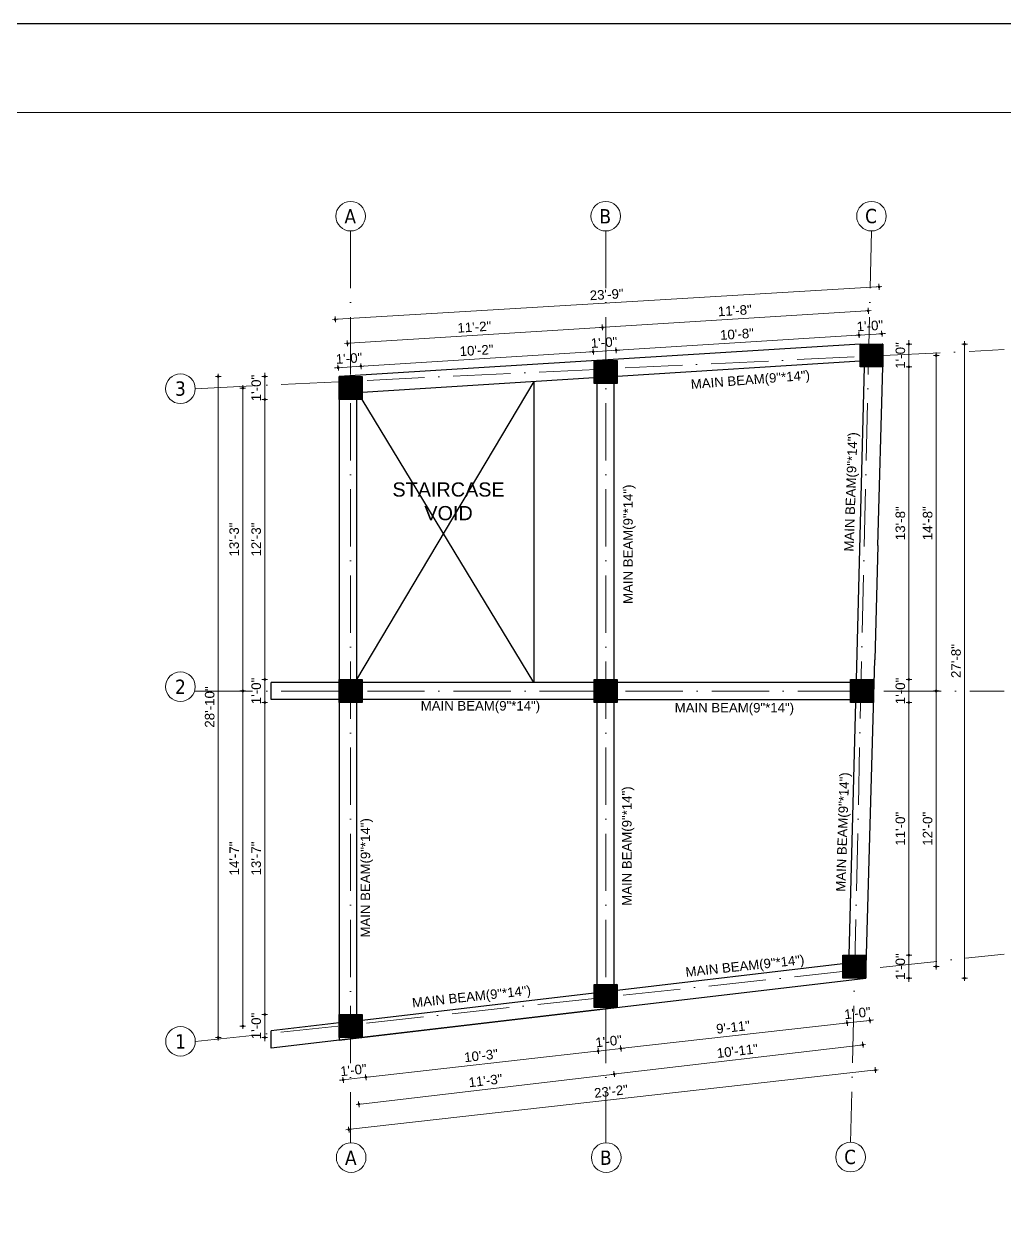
# Model space of a CAD drawing. Header units: inches. Extents: x 10143 to 16809, y -150 to 2442.
# Drawn here: x 12248 to 12762, y 1469 to 2098 of the extents above; entities that cross this region are included whole.
import ezdxf

# ---------------------------------------------------------------- set-up
doc = ezdxf.new("R2010")
doc.units = ezdxf.units.IN
doc.header["$LTSCALE"] = 0.5
doc.header["$MEASUREMENT"] = 0
doc.header["$PDMODE"] = 66
doc.linetypes.add('ACAD_ISO10W100', pattern=[18, 12, -3, 0, -3])
for name, color, linetype, lineweight in [('0.13', 2, 'Continuous', 13), ('ELE1', 3, 'Continuous', 9), ('hatch', 9, 'Continuous', 0), ('TEXT', 220, 'Continuous', 9), ('Toilet', 7, 'Continuous', 25)]:
    doc.layers.add(name, color=color, linetype=linetype, lineweight=lineweight)
doc.styles.add('DIM', font='tahoma.ttf')
doc.styles.get("Standard").update_dxf_attribs({"font": 'arial.ttf'})
doc.dimstyles.new('S8', dxfattribs={"dimtxt": 5, "dimasz": 1, "dimexe": 6, "dimexo": 18, "dimgap": 1.9375, "dimtad": 1, "dimdec": 0, "dimzin": 3, "dimdsep": 46, "dimlunit": 4, "dimtxsty": 'Standard', "dimblk": 'dot 2', "dimcen": 12, "dimse1": 1, "dimse2": 1, "dimclrd": 1, "dimclre": 1, "dimclrt": 256, "dimadec": 0, "dimazin": 0, "dimtfac": 0.75, "dimtdec": 0, "dimtix": 1, "dimtmove": 1, "dimatfit": 3, "dimldrblk": 'DOT', "dimfxl": 1, "dimtolj": 1, "dimtzin": 0, "dimlwd": 9, "dimlwe": 9, "dimarcsym": 0})
pattern_1 = [(135, (12672.14774, -1819.48267), (-0.0883883476, -0.0883883476), [])]

# ---------------------------------------------------------------- blocks, each defined once
blk = doc.blocks.new('dot1')
at = {"layer": 'hatch'}
h = blk.add_hatch(color=256, dxfattribs=at)
edge = h.paths.add_edge_path()
edge.add_arc((0, 0), 1, 0, 360)
for p, q in [((3, 0), (-3, 0)), ((0, 3), (0, -3))]:
    blk.add_line(p, q, dxfattribs=at)
blk.add_circle((0, 0), 1, dxfattribs=at)
blk = doc.blocks.new('dot 2')
at = {"layer": 'hatch', "xscale": 0.5, "yscale": 0.5, "zscale": 0.5}
blk.add_blockref('dot1', (0, 0), dxfattribs=at)
blk = doc.blocks.new('*D2158')
at = {"layer": 'Defpoints', "color": 0, "transparency": 16777216}
for p in [(12689.2, 1609.79), (12711.8, 1609.79), (12689.2, 1597.79)]:
    blk.add_point(p, dxfattribs=at)
at = {"layer": 'Toilet', "color": 1, "lineweight": 9, "transparency": 16777216}
for p, q in [((12711.8, 1610.79), (12711.8, 1611.79)), ((12711.8, 1597.79), (12711.8, 1609.79)), ((12711.8, 1596.79), (12711.8, 1595.79))]:
    blk.add_line(p, q, dxfattribs=at)
for p, rotation in [((12711.8, 1609.79), 270), ((12711.8, 1597.79), 90)]:
    blk.add_blockref('dot 2', p, dxfattribs=dict(at, rotation=rotation))
at = {"layer": 'Toilet', "transparency": 16777216, "insert": (12707.31, 1603.79), "char_height": 5, "attachment_point": 5, "rotation": 90}
blk.add_mtext('\\A1;1\'-0"', dxfattribs=at)
blk = doc.blocks.new('_Dot')
at = {"color": 0, "linetype": 'ByBlock', "lineweight": -2}
blk.add_line((-0.5, 0), (-1, 0), dxfattribs=at)
at = {"color": 0, "linetype": 'ByBlock', "const_width": 0.5}
blk.add_lwpolyline([(-0.25, 0, 1), (0.25, 0, 1)], format="xyb", close=True, dxfattribs=at)
blk = doc.blocks.new('*D2159')
at = {"layer": 'Defpoints', "color": 0, "transparency": 16777216}
for p in [(12693.25, 1742.15), (12711.8, 1742.15), (12689.2, 1609.79)]:
    blk.add_point(p, dxfattribs=at)
at = {"layer": 'Toilet', "color": 1, "lineweight": 9, "transparency": 16777216}
blk.add_line((12711.8, 1610.79), (12711.8, 1741.15), dxfattribs=at)
for p, rotation in [((12711.8, 1742.15), 90), ((12711.8, 1609.79), 270)]:
    blk.add_blockref('dot 2', p, dxfattribs=dict(at, rotation=rotation))
at = {"layer": 'Toilet', "transparency": 16777216, "insert": (12707.31, 1675.97), "char_height": 5, "attachment_point": 5, "rotation": 90}
blk.add_mtext('\\A1;11\'-0"', dxfattribs=at)
blk = doc.blocks.new('*D2160')
at = {"layer": 'Defpoints', "color": 0, "transparency": 16777216}
for p in [(12693.25, 1754.15), (12711.8, 1754.15), (12693.25, 1742.15)]:
    blk.add_point(p, dxfattribs=at)
at = {"layer": 'Toilet', "color": 1, "lineweight": 9, "transparency": 16777216}
for p, q in [((12711.8, 1755.15), (12711.8, 1756.15)), ((12711.8, 1742.15), (12711.8, 1754.15)), ((12711.8, 1741.15), (12711.8, 1740.15))]:
    blk.add_line(p, q, dxfattribs=at)
for p, rotation in [((12711.8, 1754.15), 270), ((12711.8, 1742.15), 90)]:
    blk.add_blockref('dot 2', p, dxfattribs=dict(at, rotation=rotation))
at = {"layer": 'Toilet', "transparency": 16777216, "insert": (12707.31, 1748.15), "char_height": 5, "attachment_point": 5, "rotation": 90}
blk.add_mtext('\\A1;1\'-0"', dxfattribs=at)
blk = doc.blocks.new('*D2161')
at = {"layer": 'Defpoints', "color": 0, "transparency": 16777216}
for p in [(12698.17, 1917.89), (12711.8, 1917.89), (12693.25, 1754.15)]:
    blk.add_point(p, dxfattribs=at)
at = {"layer": 'Toilet', "color": 1, "lineweight": 9, "transparency": 16777216}
blk.add_line((12711.8, 1755.15), (12711.8, 1916.89), dxfattribs=at)
for p, rotation in [((12711.8, 1917.89), 90), ((12711.8, 1754.15), 270)]:
    blk.add_blockref('dot 2', p, dxfattribs=dict(at, rotation=rotation))
at = {"layer": 'Toilet', "transparency": 16777216, "insert": (12707.31, 1836.02), "char_height": 5, "attachment_point": 5, "rotation": 90}
blk.add_mtext('\\A1;13\'-8"', dxfattribs=at)
blk = doc.blocks.new('*D2162')
at = {"layer": 'Defpoints', "color": 0, "transparency": 16777216}
for p in [(12698.17, 1929.89), (12711.8, 1929.89), (12698.17, 1917.89)]:
    blk.add_point(p, dxfattribs=at)
at = {"layer": 'Toilet', "color": 1, "lineweight": 9, "transparency": 16777216}
for p, q in [((12711.8, 1930.89), (12711.8, 1931.89)), ((12711.8, 1917.89), (12711.8, 1929.89)), ((12711.8, 1916.89), (12711.8, 1915.89))]:
    blk.add_line(p, q, dxfattribs=at)
for p, rotation in [((12711.8, 1929.89), 270), ((12711.8, 1917.89), 90)]:
    blk.add_blockref('dot 2', p, dxfattribs=dict(at, rotation=rotation))
at = {"layer": 'Toilet', "transparency": 16777216, "insert": (12707.31, 1923.89), "char_height": 5, "attachment_point": 5, "rotation": 90}
blk.add_mtext('\\A1;1\'-0"', dxfattribs=at)
blk = doc.blocks.new('*D2163')
at = {"layer": 'Defpoints', "color": 0, "transparency": 16777216}
for p in [(12698.17, 1923.89), (12693.25, 1748.15), (12726.09, 1748.15)]:
    blk.add_point(p, dxfattribs=at)
at = {"layer": 'Toilet', "color": 1, "lineweight": 9, "transparency": 16777216}
blk.add_line((12726.09, 1922.89), (12726.09, 1749.15), dxfattribs=at)
for p, rotation in [((12726.09, 1923.89), 90), ((12726.09, 1748.15), 270)]:
    blk.add_blockref('dot 2', p, dxfattribs=dict(at, rotation=rotation))
at = {"layer": 'Toilet', "transparency": 16777216, "insert": (12721.6, 1836.02), "char_height": 5, "attachment_point": 5, "rotation": 90}
blk.add_mtext('\\A1;14\'-8"', dxfattribs=at)
blk = doc.blocks.new('*D2164')
at = {"layer": 'Defpoints', "color": 0, "transparency": 16777216}
for p in [(12693.25, 1748.15), (12689.2, 1603.79), (12726.09, 1603.79)]:
    blk.add_point(p, dxfattribs=at)
at = {"layer": 'Toilet', "color": 1, "lineweight": 9, "transparency": 16777216}
blk.add_line((12726.09, 1747.15), (12726.09, 1604.79), dxfattribs=at)
for p, rotation in [((12726.09, 1748.15), 90), ((12726.09, 1603.79), 270)]:
    blk.add_blockref('dot 2', p, dxfattribs=dict(at, rotation=rotation))
at = {"layer": 'Toilet', "transparency": 16777216, "insert": (12721.6, 1675.97), "char_height": 5, "attachment_point": 5, "rotation": 90}
blk.add_mtext('\\A1;12\'-0"', dxfattribs=at)
blk = doc.blocks.new('*D2151')
at = {"layer": 'Defpoints', "color": 0, "transparency": 16777216}
for p in [(12698.17, 1929.89), (12740.97, 1929.89), (12689.2, 1597.79)]:
    blk.add_point(p, dxfattribs=at)
at = {"layer": 'Toilet', "color": 1, "lineweight": 9, "transparency": 16777216}
blk.add_line((12740.97, 1598.79), (12740.97, 1928.89), dxfattribs=at)
for p, rotation in [((12740.97, 1929.89), 90), ((12740.97, 1597.79), 270)]:
    blk.add_blockref('dot 2', p, dxfattribs=dict(at, rotation=rotation))
at = {"layer": 'Toilet', "transparency": 16777216, "insert": (12736.48, 1763.84), "char_height": 5, "attachment_point": 5, "rotation": 90}
blk.add_mtext('\\A1;27\'-8"', dxfattribs=at)
blk = doc.blocks.new('*D2165')
at = {"layer": 'Defpoints', "color": 0, "transparency": 16777216}
for p in [(12413.3, 1912.83), (12374.33, 1900.83), (12413.3, 1900.83)]:
    blk.add_point(p, dxfattribs=at)
at = {"layer": 'Toilet', "color": 1, "lineweight": 9, "transparency": 16777216}
for p, q in [((12374.33, 1913.83), (12374.33, 1914.83)), ((12374.33, 1912.83), (12374.33, 1900.83)), ((12374.33, 1899.83), (12374.33, 1898.83))]:
    blk.add_line(p, q, dxfattribs=at)
for p, rotation in [((12374.33, 1912.83), 270), ((12374.33, 1900.83), 90)]:
    blk.add_blockref('dot 2', p, dxfattribs=dict(at, rotation=rotation))
at = {"layer": 'Toilet', "transparency": 16777216, "insert": (12369.84, 1906.83), "char_height": 5, "attachment_point": 5, "rotation": 90}
blk.add_mtext('\\A1;1\'-0"', dxfattribs=at)
blk = doc.blocks.new('*D2152')
at = {"layer": 'Defpoints', "color": 0, "transparency": 16777216}
for p in [(12413.3, 1900.83), (12374.33, 1754.15), (12413.3, 1754.15)]:
    blk.add_point(p, dxfattribs=at)
at = {"layer": 'Toilet', "color": 1, "lineweight": 9, "transparency": 16777216}
blk.add_line((12374.33, 1899.83), (12374.33, 1755.15), dxfattribs=at)
for p, rotation in [((12374.33, 1900.83), 90), ((12374.33, 1754.15), 270)]:
    blk.add_blockref('dot 2', p, dxfattribs=dict(at, rotation=rotation))
at = {"layer": 'Toilet', "transparency": 16777216, "insert": (12369.84, 1827.49), "char_height": 5, "attachment_point": 5, "rotation": 90}
blk.add_mtext('\\A1;12\'-3"', dxfattribs=at)
blk = doc.blocks.new('*D2153')
at = {"layer": 'Defpoints', "color": 0, "transparency": 16777216}
for p in [(12413.3, 1754.15), (12374.33, 1742.15), (12413.3, 1742.15)]:
    blk.add_point(p, dxfattribs=at)
at = {"layer": 'Toilet', "color": 1, "lineweight": 9, "transparency": 16777216}
for p, q in [((12374.33, 1755.15), (12374.33, 1756.15)), ((12374.33, 1754.15), (12374.33, 1742.15)), ((12374.33, 1741.15), (12374.33, 1740.15))]:
    blk.add_line(p, q, dxfattribs=at)
for p, rotation in [((12374.33, 1754.15), 270), ((12374.33, 1742.15), 90)]:
    blk.add_blockref('dot 2', p, dxfattribs=dict(at, rotation=rotation))
at = {"layer": 'Toilet', "transparency": 16777216, "insert": (12369.84, 1748.15), "char_height": 5, "attachment_point": 5, "rotation": 90}
blk.add_mtext('\\A1;1\'-0"', dxfattribs=at)
blk = doc.blocks.new('*D2154')
at = {"layer": 'Defpoints', "color": 0, "transparency": 16777216}
for p in [(12413.3, 1742.15), (12374.33, 1578.66), (12413.3, 1578.66)]:
    blk.add_point(p, dxfattribs=at)
at = {"layer": 'Toilet', "color": 1, "lineweight": 9, "transparency": 16777216}
blk.add_line((12374.33, 1741.15), (12374.33, 1579.66), dxfattribs=at)
for p, rotation in [((12374.33, 1742.15), 90), ((12374.33, 1578.66), 270)]:
    blk.add_blockref('dot 2', p, dxfattribs=dict(at, rotation=rotation))
at = {"layer": 'Toilet', "transparency": 16777216, "insert": (12369.84, 1660.41), "char_height": 5, "attachment_point": 5, "rotation": 90}
blk.add_mtext('\\A1;13\'-7"', dxfattribs=at)
blk = doc.blocks.new('*D2155')
at = {"layer": 'Defpoints', "color": 0, "transparency": 16777216}
for p in [(12413.3, 1578.66), (12374.33, 1566.66), (12413.3, 1566.66)]:
    blk.add_point(p, dxfattribs=at)
at = {"layer": 'Toilet', "color": 1, "lineweight": 9, "transparency": 16777216}
for p, q in [((12374.33, 1579.66), (12374.33, 1580.66)), ((12374.33, 1578.66), (12374.33, 1566.66)), ((12374.33, 1565.66), (12374.33, 1564.66))]:
    blk.add_line(p, q, dxfattribs=at)
for p, rotation in [((12374.33, 1578.66), 270), ((12374.33, 1566.66), 90)]:
    blk.add_blockref('dot 2', p, dxfattribs=dict(at, rotation=rotation))
at = {"layer": 'Toilet', "transparency": 16777216, "insert": (12369.84, 1572.66), "char_height": 5, "attachment_point": 5, "rotation": 90}
blk.add_mtext('\\A1;1\'-0"', dxfattribs=at)
blk = doc.blocks.new('*D2156')
at = {"layer": 'Defpoints', "color": 0, "transparency": 16777216}
for p in [(12413.3, 1906.83), (12362.78, 1748.15), (12413.3, 1748.15)]:
    blk.add_point(p, dxfattribs=at)
at = {"layer": 'Toilet', "color": 1, "lineweight": 9, "transparency": 16777216}
blk.add_line((12362.78, 1905.83), (12362.78, 1749.15), dxfattribs=at)
for p, rotation in [((12362.78, 1906.83), 90), ((12362.78, 1748.15), 270)]:
    blk.add_blockref('dot 2', p, dxfattribs=dict(at, rotation=rotation))
at = {"layer": 'Toilet', "transparency": 16777216, "insert": (12358.29, 1827.49), "char_height": 5, "attachment_point": 5, "rotation": 90}
blk.add_mtext('\\A1;13\'-3"', dxfattribs=at)
blk = doc.blocks.new('*D2157')
at = {"layer": 'Defpoints', "color": 0, "transparency": 16777216}
for p in [(12413.3, 1748.15), (12362.78, 1572.66), (12413.3, 1572.66)]:
    blk.add_point(p, dxfattribs=at)
at = {"layer": 'Toilet', "color": 1, "lineweight": 9, "transparency": 16777216}
blk.add_line((12362.78, 1747.15), (12362.78, 1573.66), dxfattribs=at)
for p, rotation in [((12362.78, 1748.15), 90), ((12362.78, 1572.66), 270)]:
    blk.add_blockref('dot 2', p, dxfattribs=dict(at, rotation=rotation))
at = {"layer": 'Toilet', "transparency": 16777216, "insert": (12358.33, 1660.41), "char_height": 5, "attachment_point": 5, "rotation": 90}
blk.add_mtext('\\A1;14\'-7"', dxfattribs=at)
blk = doc.blocks.new('*D2150')
at = {"layer": 'Defpoints', "color": 0, "transparency": 16777216}
for p in [(12349.95, 1912.83), (12413.3, 1912.83), (12413.3, 1566.66)]:
    blk.add_point(p, dxfattribs=at)
at = {"layer": 'Toilet', "color": 1, "lineweight": 9, "transparency": 16777216}
blk.add_line((12349.95, 1567.66), (12349.95, 1911.83), dxfattribs=at)
for p, rotation in [((12349.95, 1912.83), 90), ((12349.95, 1566.66), 270)]:
    blk.add_blockref('dot 2', p, dxfattribs=dict(at, rotation=rotation))
at = {"layer": 'Toilet', "transparency": 16777216, "insert": (12345.46, 1739.75), "char_height": 5, "attachment_point": 5, "rotation": 90}
blk.add_mtext('\\A1;28\'-10"', dxfattribs=at)
blk = doc.blocks.new('*D2242')
at = {"layer": 'Defpoints', "color": 0, "transparency": 16777216}
for p in [(12412.76, 1917.51), (12413.3, 1908.89), (12425.3, 1908.89)]:
    blk.add_point(p, dxfattribs=at)
at = {"layer": 'Toilet', "color": 1, "lineweight": 9, "transparency": 16777216}
for p, q in [((12411.76, 1917.45), (12410.76, 1917.39)), ((12424.71, 1918.26), (12412.76, 1917.51)), ((12425.71, 1918.32), (12426.71, 1918.39))]:
    blk.add_line(p, q, dxfattribs=at)
for p, rotation in [((12412.76, 1917.51), 3.575827605926908), ((12424.71, 1918.26), 183.5758276059269)]:
    blk.add_blockref('dot 2', p, dxfattribs=dict(at, rotation=rotation))
at = {"layer": 'Toilet', "transparency": 16777216, "insert": (12418.46, 1922.37), "char_height": 5, "attachment_point": 5, "rotation": 3.57583}
blk.add_mtext('\\A1;1\'-0"', dxfattribs=at)
blk = doc.blocks.new('*D2243')
at = {"layer": 'Defpoints', "color": 0, "transparency": 16777216}
for p in [(12546.38, 1925.86), (12546.92, 1917.24), (12425.3, 1908.89)]:
    blk.add_point(p, dxfattribs=at)
at = {"layer": 'Toilet', "color": 1, "lineweight": 9, "transparency": 16777216}
blk.add_line((12425.71, 1918.32), (12545.38, 1925.8), dxfattribs=at)
for p, rotation in [((12546.38, 1925.86), 3.575827605926908), ((12424.71, 1918.26), 183.5758276059269)]:
    blk.add_blockref('dot 2', p, dxfattribs=dict(at, rotation=rotation))
at = {"layer": 'Toilet', "transparency": 16777216, "insert": (12485.27, 1926.54), "char_height": 5, "attachment_point": 5, "rotation": 3.57583}
blk.add_mtext('\\A1;10\'-2"', dxfattribs=at)
blk = doc.blocks.new('*D2244')
at = {"layer": 'Defpoints', "color": 0, "transparency": 16777216}
for p in [(12558.33, 1926.61), (12546.92, 1917.24), (12558.92, 1917.24)]:
    blk.add_point(p, dxfattribs=at)
at = {"layer": 'Toilet', "color": 1, "lineweight": 9, "transparency": 16777216}
for p, q in [((12545.38, 1925.8), (12544.39, 1925.74)), ((12546.38, 1925.86), (12558.33, 1926.61)), ((12559.33, 1926.67), (12560.33, 1926.74))]:
    blk.add_line(p, q, dxfattribs=at)
for p, rotation in [((12558.33, 1926.61), 183.5758276059269), ((12546.38, 1925.86), 3.575827605926909)]:
    blk.add_blockref('dot 2', p, dxfattribs=dict(at, rotation=rotation))
at = {"layer": 'Toilet', "transparency": 16777216, "insert": (12552.08, 1930.72), "char_height": 5, "attachment_point": 5, "rotation": 3.57583}
blk.add_mtext('\\A1;1\'-0"', dxfattribs=at)
blk = doc.blocks.new('*D2245')
at = {"layer": 'Defpoints', "color": 0, "transparency": 16777216}
for p in [(12685.63, 1934.57), (12686.17, 1925.94), (12558.92, 1917.24)]:
    blk.add_point(p, dxfattribs=at)
at = {"layer": 'Toilet', "color": 1, "lineweight": 9, "transparency": 16777216}
blk.add_line((12559.33, 1926.67), (12684.64, 1934.5), dxfattribs=at)
for p, rotation in [((12685.63, 1934.57), 3.575827605926908), ((12558.33, 1926.61), 183.5758276059269)]:
    blk.add_blockref('dot 2', p, dxfattribs=dict(at, rotation=rotation))
at = {"layer": 'Toilet', "transparency": 16777216, "insert": (12621.7, 1935.07), "char_height": 5, "attachment_point": 5, "rotation": 3.57583}
blk.add_mtext('\\A1;10\'-8"', dxfattribs=at)
blk = doc.blocks.new('*D2238')
at = {"layer": 'Defpoints', "color": 0, "transparency": 16777216}
for p in [(12697.59, 1935.31), (12686.17, 1925.94), (12698.17, 1925.94)]:
    blk.add_point(p, dxfattribs=at)
at = {"layer": 'Toilet', "color": 1, "lineweight": 9, "transparency": 16777216}
for p, q in [((12684.64, 1934.5), (12683.64, 1934.44)), ((12685.63, 1934.57), (12697.59, 1935.31)), ((12698.59, 1935.38), (12699.58, 1935.44))]:
    blk.add_line(p, q, dxfattribs=at)
for p, rotation in [((12685.63, 1934.57), 3.575827605926909), ((12697.59, 1935.31), 183.5758276059269)]:
    blk.add_blockref('dot 2', p, dxfattribs=dict(at, rotation=rotation))
at = {"layer": 'Toilet', "transparency": 16777216, "insert": (12691.33, 1939.42), "char_height": 5, "attachment_point": 5, "rotation": 3.57583}
blk.add_mtext('\\A1;1\'-0"', dxfattribs=at)
blk = doc.blocks.new('*D2252')
at = {"layer": 'Defpoints', "color": 0, "transparency": 16777216}
for p in [(12551.21, 1938.59), (12552.92, 1911.24), (12419.3, 1902.89)]:
    blk.add_point(p, dxfattribs=at)
at = {"layer": 'Toilet', "color": 1, "lineweight": 9, "transparency": 16777216}
blk.add_line((12418.59, 1930.3), (12550.21, 1938.53), dxfattribs=at)
for p, rotation in [((12551.21, 1938.59), 3.575827605927187), ((12417.59, 1930.24), 183.5758276059272)]:
    blk.add_blockref('dot 2', p, dxfattribs=dict(at, rotation=rotation))
at = {"layer": 'Toilet', "transparency": 16777216, "insert": (12484.12, 1938.85), "char_height": 5, "attachment_point": 5, "rotation": 3.57583}
blk.add_mtext('\\A1;11\'-2"', dxfattribs=at)
blk = doc.blocks.new('*D2253')
at = {"layer": 'Defpoints', "color": 0, "transparency": 16777216}
for p in [(12690.46, 1947.29), (12692.17, 1919.94), (12552.92, 1911.24)]:
    blk.add_point(p, dxfattribs=at)
at = {"layer": 'Toilet', "color": 1, "lineweight": 9, "transparency": 16777216}
blk.add_line((12552.21, 1938.65), (12689.47, 1947.23), dxfattribs=at)
for p, rotation in [((12690.46, 1947.29), 3.575827605926908), ((12551.21, 1938.59), 183.5758276059269)]:
    blk.add_blockref('dot 2', p, dxfattribs=dict(at, rotation=rotation))
at = {"layer": 'Toilet', "transparency": 16777216, "insert": (12620.56, 1947.42), "char_height": 5, "attachment_point": 5, "rotation": 3.57583}
blk.add_mtext('\\A1;11\'-8"', dxfattribs=at)
blk = doc.blocks.new('*D2240')
at = {"layer": 'Defpoints', "color": 0, "transparency": 16777216}
for p in [(12696.14, 1959.86), (12698.17, 1925.94), (12413.3, 1908.89)]:
    blk.add_point(p, dxfattribs=at)
at = {"layer": 'Toilet', "color": 1, "lineweight": 9, "transparency": 16777216}
blk.add_line((12412.27, 1942.87), (12695.14, 1959.8), dxfattribs=at)
for p, rotation in [((12696.14, 1959.86), 3.425574687814983), ((12411.27, 1942.81), 183.425574687815)]:
    blk.add_blockref('dot 2', p, dxfattribs=dict(at, rotation=rotation))
at = {"layer": 'Toilet', "transparency": 16777216, "insert": (12553.44, 1955.82), "char_height": 5, "attachment_point": 5, "rotation": 3.42557}
blk.add_mtext('\\A1;23\'-9"', dxfattribs=at)
blk = doc.blocks.new('*D2241')
at = {"layer": 'Defpoints', "color": 0, "transparency": 16777216}
for p in [(12413.3, 1562.71), (12425.3, 1562.71), (12415.36, 1544.45)]:
    blk.add_point(p, dxfattribs=at)
at = {"layer": 'Toilet', "color": 1, "lineweight": 9, "transparency": 16777216}
for p, q in [((12427.21, 1545.79), (12415.36, 1544.45)), ((12428.2, 1545.9), (12429.2, 1546.01)), ((12414.37, 1544.33), (12413.38, 1544.22))]:
    blk.add_line(p, q, dxfattribs=at)
for p, rotation in [((12415.36, 1544.45), 6.446786107708054), ((12427.21, 1545.79), 186.4467861077081)]:
    blk.add_blockref('dot 2', p, dxfattribs=dict(at, rotation=rotation))
at = {"layer": 'Toilet', "transparency": 16777216, "insert": (12420.78, 1549.58), "char_height": 5, "attachment_point": 5, "rotation": 6.44679}
blk.add_mtext('\\A1;1\'-0"', dxfattribs=at)
blk = doc.blocks.new('*D2246')
at = {"layer": 'Defpoints', "color": 0, "transparency": 16777216}
for p in [(12546.92, 1578.47), (12425.3, 1562.71), (12549.06, 1559.55)]:
    blk.add_point(p, dxfattribs=at)
at = {"layer": 'Toilet', "color": 1, "lineweight": 9, "transparency": 16777216}
blk.add_line((12428.2, 1545.9), (12548.06, 1559.44), dxfattribs=at)
for p, rotation in [((12549.06, 1559.55), 6.446786107708054), ((12427.21, 1545.79), 186.4467861077081)]:
    blk.add_blockref('dot 2', p, dxfattribs=dict(at, rotation=rotation))
at = {"layer": 'Toilet', "transparency": 16777216, "insert": (12487.63, 1557.13), "char_height": 5, "attachment_point": 5, "rotation": 6.44679}
blk.add_mtext('\\A1;10\'-3"', dxfattribs=at)
blk = doc.blocks.new('*D2247')
at = {"layer": 'Defpoints', "color": 0, "transparency": 16777216}
for p in [(12546.92, 1578.47), (12558.92, 1578.47), (12560.91, 1560.89)]:
    blk.add_point(p, dxfattribs=at)
at = {"layer": 'Toilet', "color": 1, "lineweight": 9, "transparency": 16777216}
for p, q in [((12548.06, 1559.44), (12547.07, 1559.33)), ((12549.06, 1559.55), (12560.91, 1560.89)), ((12561.9, 1561), (12562.89, 1561.12))]:
    blk.add_line(p, q, dxfattribs=at)
for p, rotation in [((12549.06, 1559.55), 6.446786107708071), ((12560.91, 1560.89), 186.4467861077081)]:
    blk.add_blockref('dot 2', p, dxfattribs=dict(at, rotation=rotation))
at = {"layer": 'Toilet', "transparency": 16777216, "insert": (12554.48, 1564.68), "char_height": 5, "attachment_point": 5, "rotation": 6.44679}
blk.add_mtext('\\A1;1\'-0"', dxfattribs=at)
blk = doc.blocks.new('*D2248')
at = {"layer": 'Defpoints', "color": 0, "transparency": 16777216}
for p in [(12677.2, 1593.84), (12558.92, 1578.47), (12679.41, 1574.28)]:
    blk.add_point(p, dxfattribs=at)
at = {"layer": 'Toilet', "color": 1, "lineweight": 9, "transparency": 16777216}
blk.add_line((12561.9, 1561), (12678.42, 1574.17), dxfattribs=at)
for p, rotation in [((12679.41, 1574.28), 6.446786107708054), ((12560.91, 1560.89), 186.4467861077081)]:
    blk.add_blockref('dot 2', p, dxfattribs=dict(at, rotation=rotation))
at = {"layer": 'Toilet', "transparency": 16777216, "insert": (12619.65, 1572.05), "char_height": 5, "attachment_point": 5, "rotation": 6.44679}
blk.add_mtext('\\A1;9\'-11"', dxfattribs=at)
blk = doc.blocks.new('*D2249')
at = {"layer": 'Defpoints', "color": 0, "transparency": 16777216}
for p in [(12677.2, 1593.84), (12689.2, 1593.84), (12691.26, 1575.62)]:
    blk.add_point(p, dxfattribs=at)
at = {"layer": 'Toilet', "color": 1, "lineweight": 9, "transparency": 16777216}
for p, q in [((12678.42, 1574.17), (12677.42, 1574.06)), ((12679.41, 1574.28), (12691.26, 1575.62)), ((12692.25, 1575.73), (12693.25, 1575.85))]:
    blk.add_line(p, q, dxfattribs=at)
for p, rotation in [((12691.26, 1575.62), 186.4467861077081), ((12679.41, 1574.28), 6.446786107708071)]:
    blk.add_blockref('dot 2', p, dxfattribs=dict(at, rotation=rotation))
at = {"layer": 'Toilet', "transparency": 16777216, "insert": (12684.83, 1579.41), "char_height": 5, "attachment_point": 5, "rotation": 6.44679}
blk.add_mtext('\\A1;1\'-0"', dxfattribs=at)
blk = doc.blocks.new('*D2250')
at = {"layer": 'Defpoints', "color": 0, "transparency": 16777216}
for p in [(12552.92, 1584.47), (12419.3, 1568.71), (12557.29, 1547.46)]:
    blk.add_point(p, dxfattribs=at)
at = {"layer": 'Toilet', "color": 1, "lineweight": 9, "transparency": 16777216}
blk.add_line((12424.66, 1531.81), (12556.29, 1547.34), dxfattribs=at)
for p, rotation in [((12557.29, 1547.46), 6.727351048225565), ((12423.67, 1531.69), 186.7273510482256)]:
    blk.add_blockref('dot 2', p, dxfattribs=dict(at, rotation=rotation))
at = {"layer": 'Toilet', "transparency": 16777216, "insert": (12489.95, 1544.04), "char_height": 5, "attachment_point": 5, "rotation": 6.72735}
blk.add_mtext('\\A1;11\'-3"', dxfattribs=at)
blk = doc.blocks.new('*D2251')
at = {"layer": 'Defpoints', "color": 0, "transparency": 16777216}
for p in [(12683.2, 1599.84), (12552.92, 1584.47), (12687.57, 1562.82)]:
    blk.add_point(p, dxfattribs=at)
at = {"layer": 'Toilet', "color": 1, "lineweight": 9, "transparency": 16777216}
blk.add_line((12558.28, 1547.57), (12686.57, 1562.71), dxfattribs=at)
for p, rotation in [((12687.57, 1562.82), 6.72735104822624), ((12557.29, 1547.46), 186.7273510482262)]:
    blk.add_blockref('dot 2', p, dxfattribs=dict(at, rotation=rotation))
at = {"layer": 'Toilet', "transparency": 16777216, "insert": (12621.9, 1559.6), "char_height": 5, "attachment_point": 5, "rotation": 6.72735}
blk.add_mtext('\\A1;10\'-11"', dxfattribs=at)
blk = doc.blocks.new('*D2239')
at = {"layer": 'Defpoints', "color": 0, "transparency": 16777216}
for p in [(12689.2, 1593.84), (12413.3, 1562.71), (12694.19, 1549.57)]:
    blk.add_point(p, dxfattribs=at)
at = {"layer": 'Toilet', "color": 1, "lineweight": 9, "transparency": 16777216}
blk.add_line((12419.29, 1518.56), (12693.2, 1549.46), dxfattribs=at)
for p, rotation in [((12694.19, 1549.57), 6.437263123115694), ((12418.29, 1518.44), 186.4372631231157)]:
    blk.add_blockref('dot 2', p, dxfattribs=dict(at, rotation=rotation))
at = {"layer": 'Toilet', "transparency": 16777216, "insert": (12555.74, 1538.47), "char_height": 5, "attachment_point": 5, "rotation": 6.43726}
blk.add_mtext('\\A1;23\'-2"', dxfattribs=at)

msp = doc.modelspace()

# ---------------------------------------------------------------- hatches: boundary and pattern name
at = {"layer": 'Toilet'}
h = msp.add_hatch(dxfattribs=at)
h.set_pattern_fill('ANSI31', color=256, angle=90)
h.set_pattern_definition(pattern_1)
h.paths.add_polyline_path([(12698.17, 1929.89), (12686.17, 1929.89), (12686.17, 1929.89), (12686.17, 1917.89), (12698.17, 1917.89)])
h = msp.add_hatch(dxfattribs=at)
h.set_pattern_fill('ANSI31', color=256, angle=90)
h.set_pattern_definition(pattern_1)
h.paths.add_polyline_path([(12425.3, 1566.66), (12425.3, 1578.66), (12413.3, 1578.66), (12413.3, 1566.66)])
h.paths.add_polyline_path([(12413.3, 1742.15), (12425.3, 1742.15), (12425.3, 1754.15), (12413.3, 1754.15)])
h.paths.add_polyline_path([(12425.3, 1900.83), (12425.3, 1912.83), (12413.3, 1912.83), (12413.3, 1900.83)])
h.paths.add_polyline_path([(12558.92, 1909.18), (12558.92, 1921.18), (12546.92, 1921.18), (12546.92, 1909.18)])
h.paths.add_polyline_path([(12681.25, 1754.15), (12681.25, 1742.15), (12693.25, 1742.15), (12693.25, 1754.15)])
h.paths.add_polyline_path([(12677.2, 1597.79), (12689.2, 1597.79), (12689.2, 1609.79), (12677.2, 1609.79)])
h.paths.add_polyline_path([(12558.92, 1594.42), (12546.92, 1594.42), (12546.92, 1582.42), (12558.92, 1582.42)])
h.paths.add_polyline_path([(12558.92, 1742.15), (12558.92, 1754.15), (12546.92, 1754.15), (12546.92, 1742.15)])

# ---------------------------------------------------------------- linework, layer by layer
at = {"layer": '0.13', "color": 0, "ltscale": 0.5}
for p, q in [((12546.92, 1754.15), (12546.92, 1750.15)), ((12558.92, 1754.15), (12558.92, 1750.15))]:
    msp.add_line(p, q, dxfattribs=at)
at = {"layer": 'Defpoints'}
msp.add_lwpolyline([(13320.24, 2097.54), (10142.64, 2097.54), (10142.64, -150.43), (13320.24, -150.43)], close=True, dxfattribs=at)
at = {"layer": 'ELE1'}
msp.add_lwpolyline([(10188.96, 2051.22), (13273.92, 2051.22), (13273.92, -104.11), (10188.96, -104.11)], close=True, dxfattribs=at)
at = {"layer": 'TEXT', "linetype": 'ACAD_ISO10W100', "ltscale": 5}
for p, q in [((12419.3, 1989.09), (12419.3, 1511.73)), ((12552.92, 1989.09), (12552.92, 1511.73)), ((12692.17, 1989.09), (12681.23, 1511.73)), ((12337.88, 1906.49), (12761.61, 1926.95)), ((12337.88, 1748.08), (12761.61, 1748.08)), ((12337.93, 1564.51), (12761.61, 1610.33))]:
    msp.add_line(p, q, dxfattribs=at)
at = {"layer": 'TEXT', "ltscale": 0.5}
for centre in [(12419.3, 1996.86), (12552.92, 1996.86), (12692.17, 1996.86), (12330.11, 1906.49), (12330.11, 1750.41), (12330.16, 1564.64), (12419.58, 1503.76), (12553.21, 1503.76), (12681.23, 1504.01)]:
    msp.add_circle(centre, 7.76, dxfattribs=at)
at = {"layer": 'Toilet'}
for p, q in [((12686.17, 1929.89), (12413.3, 1912.83)), ((12686.17, 1920.87), (12558.92, 1912.92)), ((12684.29, 1754.15), (12688.56, 1917.89)), ((12695.55, 1824.43), (12698.17, 1917.89)), ((12413.3, 1912.83), (12413.3, 1754.15)), ((12515.3, 1910.19), (12422.3, 1754.15)), ((12546.92, 1912.17), (12425.3, 1904.57)), ((12515.3, 1910.19), (12515.3, 1752.65)), ((12548.42, 1754.15), (12548.42, 1909.18)), ((12557.42, 1754.15), (12557.42, 1909.18)), ((12422.3, 1900.83), (12422.3, 1754.15)), ((12515.3, 1752.65), (12425.3, 1900.83)), ((12695.55, 1824.43), (12693.87, 1764.43)), ((12689.2, 1597.79), (12693.87, 1764.43)), ((12413.3, 1752.65), (12377.74, 1752.65)), ((12377.74, 1743.65), (12377.74, 1752.65)), ((12413.3, 1754.15), (12425.3, 1754.15)), ((12413.3, 1742.15), (12413.3, 1754.15)), ((12413.3, 1754.15), (12413.3, 1565.25)), ((12425.3, 1754.15), (12425.3, 1742.15)), ((12546.92, 1752.65), (12425.3, 1752.65)), ((12681.25, 1752.65), (12558.92, 1752.65)), ((12413.3, 1743.65), (12377.74, 1743.65)), ((12425.3, 1742.15), (12413.3, 1742.15)), ((12422.3, 1742.15), (12422.3, 1578.66)), ((12546.92, 1743.65), (12425.3, 1743.65)), ((12548.42, 1594.42), (12548.42, 1742.15)), ((12557.42, 1594.42), (12557.42, 1742.15)), ((12558.92, 1743.65), (12681.25, 1743.65)), ((12680.52, 1609.79), (12683.98, 1742.15)), ((12558.92, 1591.49), (12677.2, 1605.44)), ((12413.3, 1565.25), (12689.2, 1597.79)), ((12425.3, 1575.72), (12546.92, 1590.07)), ((12558.92, 1582.42), (12377.74, 1561.05)), ((12413.3, 1574.31), (12377.74, 1570.11)), ((12377.74, 1561.05), (12377.74, 1570.11))]:
    msp.add_line(p, q, dxfattribs=at)
for points in [[(12686.17, 1917.89), (12686.17, 1929.89), (12698.17, 1929.89), (12698.17, 1917.89)], [(12686.17, 1929.89), (12698.17, 1929.89), (12698.17, 1917.89), (12686.17, 1917.89)], [(12546.92, 1909.18), (12546.92, 1921.18), (12558.92, 1921.18), (12558.92, 1909.18)], [(12546.92, 1921.18), (12558.92, 1921.18), (12558.92, 1909.18), (12546.92, 1909.18)], [(12413.3, 1900.83), (12413.3, 1912.83), (12425.3, 1912.83), (12425.3, 1900.83)], [(12413.3, 1742.15), (12413.3, 1754.15), (12425.3, 1754.15), (12425.3, 1742.15)], [(12546.92, 1742.15), (12546.92, 1754.15), (12558.92, 1754.15), (12558.92, 1742.15)], [(12546.92, 1754.15), (12558.92, 1754.15), (12558.92, 1742.15), (12546.92, 1742.15)], [(12681.25, 1742.15), (12681.25, 1754.15), (12693.25, 1754.15), (12693.25, 1742.15)], [(12681.25, 1754.15), (12693.25, 1754.15), (12693.25, 1742.15), (12681.25, 1742.15)], [(12677.2, 1597.79), (12677.2, 1609.79), (12689.2, 1609.79), (12689.2, 1597.79)], [(12677.2, 1609.79), (12689.2, 1609.79), (12689.2, 1597.79), (12677.2, 1597.79)], [(12546.92, 1582.42), (12546.92, 1594.42), (12558.92, 1594.42), (12558.92, 1582.42)], [(12546.92, 1594.42), (12558.92, 1594.42), (12558.92, 1582.42), (12546.92, 1582.42)], [(12413.3, 1566.66), (12413.3, 1578.66), (12425.3, 1578.66), (12425.3, 1566.66)], [(12413.3, 1578.66), (12425.3, 1578.66), (12425.3, 1566.66), (12413.3, 1566.66)]]:
    msp.add_lwpolyline(points, close=True, dxfattribs=at)

# ---------------------------------------------------------------- texts
at = {"layer": 'TEXT', "ltscale": 0.5, "char_height": 7.5, "width": 853.3078, "attachment_point": 9, "style": 'DIM'}
for s, insert in [('A', (12422.12, 1993.05)), ('B', (12555.74, 1993.05)), ('C', (12695, 1993.05)), ('3', (12332.94, 1902.67)), ('2', (12332.94, 1746.6)), ('1', (12332.99, 1560.83)), ('A', (12422.41, 1499.95)), ('B', (12556.03, 1499.95)), ('C', (12684.05, 1500.2))]:
    msp.add_mtext(s, dxfattribs=dict(at, insert=insert))
at = {"layer": 'TEXT', "color": 2, "char_height": 4.9498, "width": 273.1577, "attachment_point": 1}
for insert, rotation in [((12589.86, 1910.69), 4.46393), ((12677.57, 1813.79), 88.09636), ((12562.15, 1786.27), 90), ((12673.23, 1635.62), 88.09636), ((12561.55, 1628.15), 90), ((12424.57, 1611.5), 90), ((12587.04, 1602.55), 6.09871), ((12443.79, 1586.47), 6.09871)]:
    msp.add_mtext('\\pi7.488;MAIN BEAM(9"*14")', dxfattribs=dict(at, insert=insert, rotation=rotation))
at = {"layer": 'TEXT', "color": 2}
for s, insert, char_height, width, attachment_point in [('\\pi7.488;STAIRCASE\\PVOID', (12466.85, 1857.41), 7.4247, 409.7365, 2), ('\\pi7.488;MAIN BEAM(9"*14")', (12448.54, 1742.88), 4.9498, 273.1577, 1), ('\\pi7.488;MAIN BEAM(9"*14")', (12581.57, 1741.86), 4.9498, 273.1577, 1)]:
    msp.add_mtext(s, dxfattribs=dict(at, insert=insert, char_height=char_height, width=width, attachment_point=attachment_point))

# ---------------------------------------------------------------- dimensions: what is measured, and where the dimension line sits
at = {"layer": 'Toilet'}
for p1, p2, distance, picture, middle in [((12413.3, 1908.89), (12698.17, 1925.94), 33.98, '*D2240', (12553.44, 1955.82)), ((12419.3, 1902.89), (12552.92, 1911.24), 27.41, '*D2252', (12484.12, 1938.85)), ((12413.3, 1562.71), (12689.2, 1593.84), -44.55, '*D2239', (12555.74, 1538.47)), ((12419.3, 1568.71), (12552.92, 1584.47), -37.27, '*D2250', (12489.95, 1544.04))]:
    dim = msp.add_aligned_dim(p1=p1, p2=p2, distance=distance, dimstyle='S8', override={"dimfxl": 2, "dimfxlon": 1, "dimarcsym": 1}, dxfattribs=at)
    dim.commit()
    dim.dimension.update_dxf_attribs({"geometry": picture, "text_midpoint": middle})
for base, p1, p2, angle, picture, middle in [((12690.46, 1947.29), (12552.92, 1911.24), (12692.17, 1919.94), 183.57583, '*D2253', (12620.56, 1947.42)), ((12697.59, 1935.31), (12686.17, 1925.94), (12698.17, 1925.94), 183.57583, '*D2238', (12691.33, 1939.42)), ((12558.33, 1926.61), (12546.92, 1917.24), (12558.92, 1917.24), 183.57583, '*D2244', (12552.08, 1930.72)), ((12685.63, 1934.57), (12558.92, 1917.24), (12686.17, 1925.94), 183.57583, '*D2245', (12621.7, 1935.07)), ((12546.38, 1925.86), (12425.3, 1908.89), (12546.92, 1917.24), 183.57583, '*D2243', (12485.27, 1926.54)), ((12740.97, 1929.89), (12689.2, 1597.79), (12698.17, 1929.89), 90, '*D2151', (12736.48, 1763.84)), ((12711.8, 1929.89), (12698.17, 1917.89), (12698.17, 1929.89), 90, '*D2162', (12707.31, 1923.89)), ((12412.76, 1917.51), (12425.3, 1908.89), (12413.3, 1908.89), 183.57583, '*D2242', (12418.46, 1922.37)), ((12726.09, 1748.15), (12698.17, 1923.89), (12693.25, 1748.15), 90, '*D2163', (12721.6, 1836.02)), ((12711.8, 1917.89), (12693.25, 1754.15), (12698.17, 1917.89), 90, '*D2161', (12707.31, 1836.02)), ((12349.95, 1912.83), (12413.3, 1566.66), (12413.3, 1912.83), 90, '*D2150', (12345.46, 1739.75)), ((12374.33, 1900.83), (12413.3, 1912.83), (12413.3, 1900.83), 90, '*D2165', (12369.84, 1906.83)), ((12362.78, 1748.15), (12413.3, 1906.83), (12413.3, 1748.15), 90, '*D2156', (12358.29, 1827.49)), ((12374.33, 1754.15), (12413.3, 1900.83), (12413.3, 1754.15), 90, '*D2152', (12369.84, 1827.49)), ((12374.33, 1742.15), (12413.3, 1754.15), (12413.3, 1742.15), 90, '*D2153', (12369.84, 1748.15)), ((12711.8, 1754.15), (12693.25, 1742.15), (12693.25, 1754.15), 90, '*D2160', (12707.31, 1748.15)), ((12362.78, 1572.66), (12413.3, 1748.15), (12413.3, 1572.66), 90, '*D2157', (12358.33, 1660.41)), ((12726.09, 1603.79), (12693.25, 1748.15), (12689.2, 1603.79), 90, '*D2164', (12721.6, 1675.97)), ((12374.33, 1578.66), (12413.3, 1742.15), (12413.3, 1578.66), 90, '*D2154', (12369.84, 1660.41)), ((12711.8, 1742.15), (12689.2, 1609.79), (12693.25, 1742.15), 90, '*D2159', (12707.31, 1675.97)), ((12711.8, 1609.79), (12689.2, 1597.79), (12689.2, 1609.79), 90, '*D2158', (12707.31, 1603.79)), ((12687.57, 1562.82), (12552.92, 1584.47), (12683.2, 1599.84), 186.72735, '*D2251', (12621.9, 1559.6)), ((12679.41, 1574.28), (12558.92, 1578.47), (12677.2, 1593.84), 186.44679, '*D2248', (12619.65, 1572.05)), ((12691.26, 1575.62), (12677.2, 1593.84), (12689.2, 1593.84), 186.44679, '*D2249', (12684.83, 1579.41)), ((12374.33, 1566.66), (12413.3, 1578.66), (12413.3, 1566.66), 90, '*D2155', (12369.84, 1572.66)), ((12549.06, 1559.55), (12425.3, 1562.71), (12546.92, 1578.47), 186.44679, '*D2246', (12487.63, 1557.13)), ((12560.91, 1560.89), (12546.92, 1578.47), (12558.92, 1578.47), 186.44679, '*D2247', (12554.48, 1564.68)), ((12415.36, 1544.45), (12425.3, 1562.71), (12413.3, 1562.71), 186.44679, '*D2241', (12420.78, 1549.58))]:
    dim = msp.add_linear_dim(base=base, p1=p1, p2=p2, angle=angle, dimstyle='S8', override={"dimfxl": 2, "dimfxlon": 1, "dimarcsym": 1}, dxfattribs=at)
    dim.commit()
    dim.dimension.update_dxf_attribs({"geometry": picture, "text_midpoint": middle})

doc.saveas('drawing.dxf')
